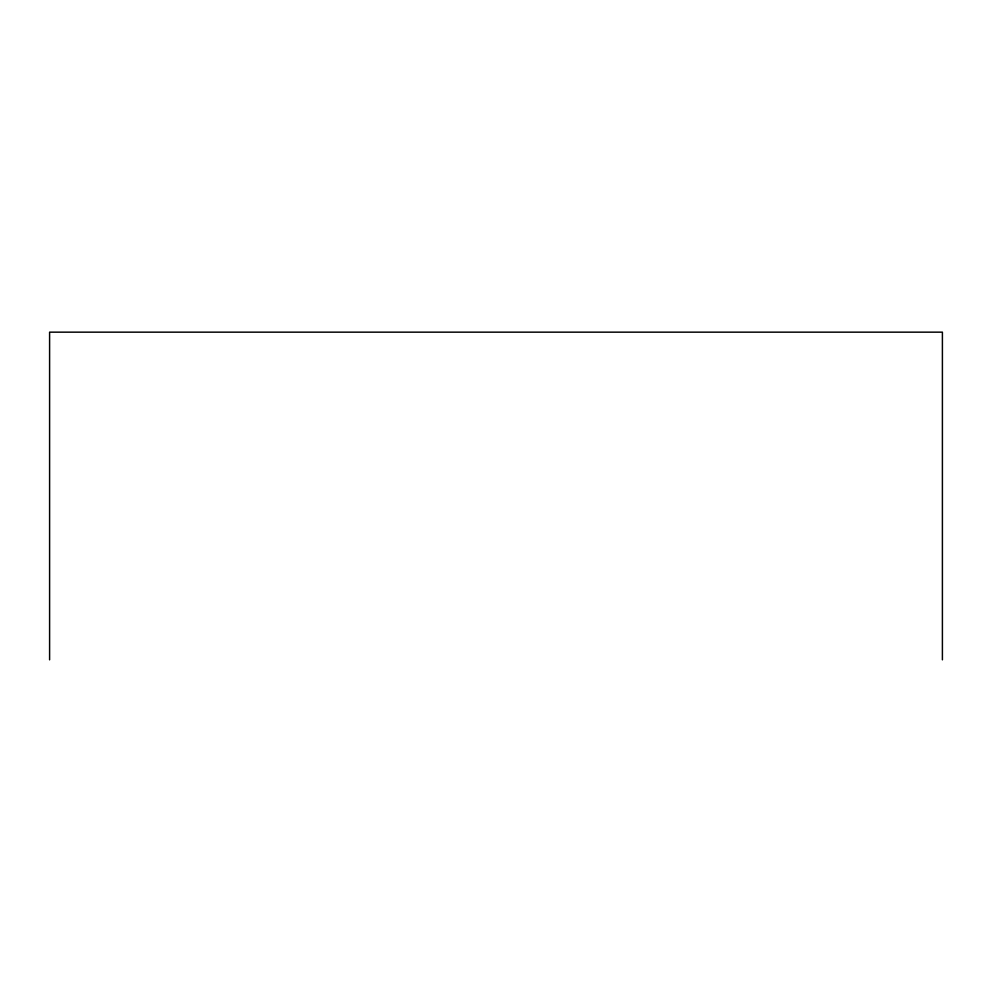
<?xml version="1.0" encoding="UTF-8"?>
<svg xmlns="http://www.w3.org/2000/svg" width="992" height="992" viewBox="0 0 992 992"><rect width="100%" height="100%" fill="white"/><g stroke="black" fill="none" stroke-linecap="round" stroke-linejoin="round"><path stroke-width="1.49" d="M942.4 659.841L942.4 332.159L49.6 332.159L49.6 659.841"/></g></svg>
